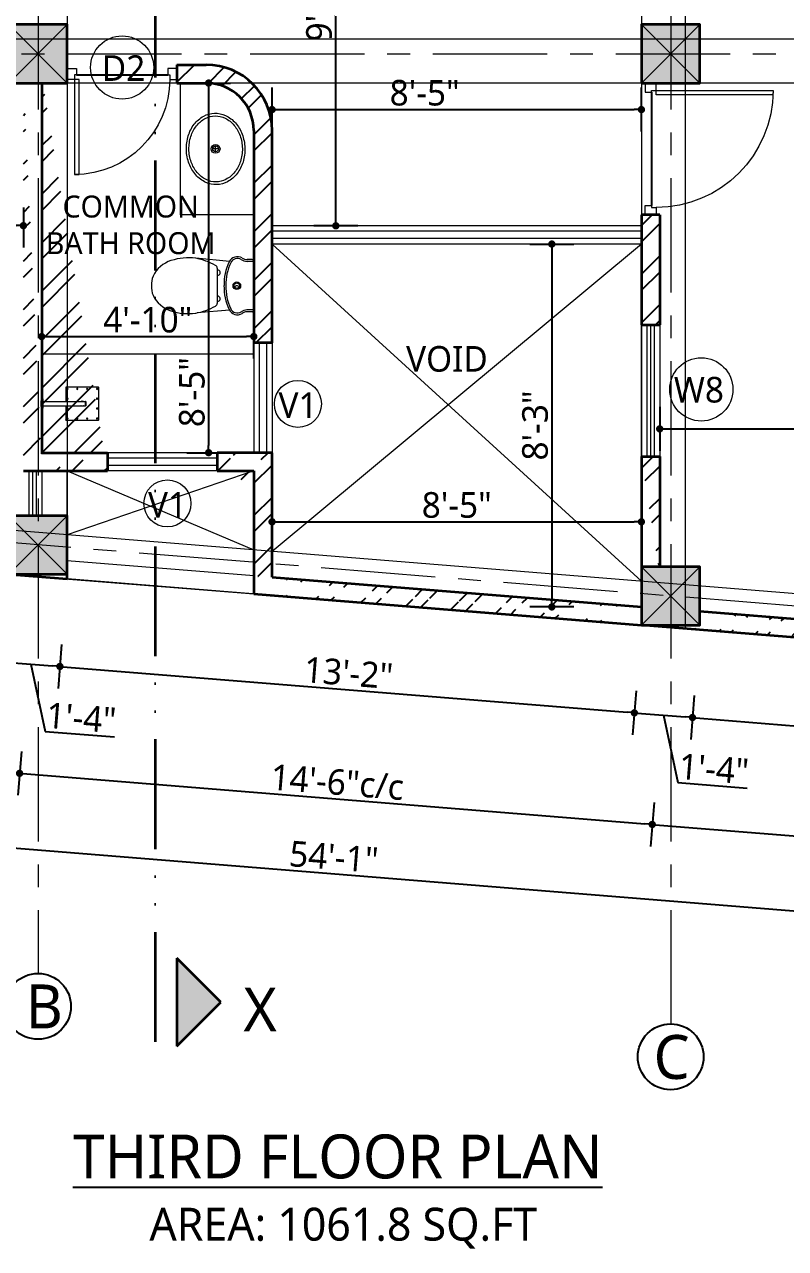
# Model space of a CAD drawing. Header units: inches. Extents: x 17146 to 31738, y -8920 to -2452.
# Drawn here: x 26499.7 to 26707.9, y -5505.9 to -5171.5 of the extents above; entities that cross this region are included whole.
import ezdxf

# ---------------------------------------------------------------- set-up
doc = ezdxf.new("R2010")
doc.units = ezdxf.units.IN
doc.header["$LTSCALE"] = 25
doc.header["$MEASUREMENT"] = 0
doc.header["$PDMODE"] = 3
for name, pattern in [('ACAD_ISO12W100', [21, 12, -3, 0, -3, 0, -3]), ('CENTER', [2, 1.25, -0.25, 0.25, -0.25]), ('CENTER2', [1.125, 0.75, -0.125, 0.125, -0.125])]:
    doc.linetypes.add(name, pattern=pattern)
doc.layers.get('Defpoints').update_dxf_attribs({"color": 251})
for name, color, linetype in [('A-HATCH', 7, 'Continuous'), ('Text-external', 7, 'Continuous'), ('Text-internal', 7, 'Continuous')]:
    doc.layers.add(name, color=color, linetype=linetype)
for name, color, linetype, lineweight in [('A_Grid Name', 216, 'Continuous', 5), ('Center line', 252, 'CENTER', 20), ('Column', 130, 'Continuous', 35), ('Dim-external', 151, 'Continuous', 9), ('Dim-internal', 150, 'Continuous', 9), ('Door-window', 40, 'Continuous', 15), ('Furniture', 125, 'Continuous', 20), ('Hatch', 253, 'Continuous', 13), ('Railing', 153, 'Continuous', 18), ('Section line', 30, 'Continuous', 35), ('sill', 30, 'Continuous', 20), ('text window', 212, 'Continuous', 20), ('Wall-Section', 6, 'Continuous', 35)]:
    doc.layers.add(name, color=color, linetype=linetype, lineweight=lineweight)
doc.styles.add('caption 1in-8ft', font='trebuc.ttf', dxfattribs={"height": 12})
doc.styles.add('int text 1in-8ft', font='trebuc.ttf', dxfattribs={"height": 7})
doc.dimstyles.new('dim 1in-8ft', dxfattribs={"dimtxt": 7, "dimasz": 2, "dimexe": 6, "dimexo": 6, "dimgap": 1, "dimtad": 1, "dimdec": 0, "dimzin": 0, "dimdsep": 46, "dimlunit": 4, "dimtxsty": 'int text 1in-8ft', "dimblk": 'DOT', "dimcen": 4, "dimdle": 6, "dimclrt": 7, "dimadec": 0, "dimazin": 0, "dimtfac": 1, "dimtdec": 0, "dimtofl": 0, "dimtmove": 0, "dimatfit": 3, "dimfxl": 6, "dimfxlon": 1, "dimtolj": 1, "dimtzin": 0, "dimarcsym": 0})
doc.dimstyles.new('dim 1in-8ft c-c', dxfattribs={"dimtxt": 7, "dimasz": 2, "dimexe": 6, "dimexo": 6, "dimgap": 1, "dimtad": 1, "dimdec": 0, "dimzin": 0, "dimdsep": 46, "dimlunit": 4, "dimtxsty": 'int text 1in-8ft', "dimblk": 'DOT', "dimcen": 4, "dimdle": 6, "dimclrt": 7, "dimadec": 0, "dimazin": 0, "dimtfac": 1, "dimtdec": 0, "dimtofl": 0, "dimtmove": 0, "dimatfit": 3, "dimfxl": 6, "dimfxlon": 1, "dimtolj": 1, "dimtzin": 0, "dimarcsym": 0})
pattern_1 = [(45, (23552.853, -5239.595), (-6.629126, 6.629126), []), (45, (23557.272, -5239.595), (-6.629126, 6.629126), [])]
pattern_2 = [(45, (25302.709, -5239.595), (-6.629126, 6.629126), []), (45, (25307.128, -5239.595), (-6.629126, 6.629126), [])]

# ---------------------------------------------------------------- blocks, each defined once
blk = doc.blocks.new('col')
at = {"layer": 'Hatch'}
h = blk.add_hatch(color=256, dxfattribs=at)
h.dxf.hatch_style = 1
h.paths.add_polyline_path([(-8, -8), (8, -8), (8, 8), (-8, 8)])
at = {"layer": 'Column'}
blk.add_lwpolyline([(-8, -8), (8, -8), (8, 8), (-8, 8)], close=True, dxfattribs=at)
at = {"layer": 'Dim-external'}
for p, q in [((-8, 8), (8, -8)), ((8, 8), (-8, -8))]:
    blk.add_line(p, q, dxfattribs=at)
blk = doc.blocks.new('gridd')
at = {"layer": 'Dim-external'}
for p in [(168, -150), (341, -150), (168, -284.21), (341, -298.16)]:
    blk.add_blockref('col', p, dxfattribs=at)
blk = doc.blocks.new('grid')
at = {"layer": 'Center line'}
for p, q in [((167, 115), (167, -402.29)), ((340, 115), (340, -416.08)), ((-175, -151), (774, -151)), ((774, -334.17), (-175, -257.62))]:
    blk.add_line(p, q, dxfattribs=at)
at = {"layer": 'Text-external'}
for centre in [(167, -411.29), (340, -425.08)]:
    blk.add_circle(centre, 9, dxfattribs=at)
at = {"layer": 'Text-external', "char_height": 12, "width": 130.1671, "attachment_point": 1, "style": 'caption 1in-8ft'}
for s, insert in [('B', (163.62, -405.29)), ('C', (335.32, -419.11))]:
    blk.add_mtext(s, dxfattribs=dict(at, insert=insert))
blk = doc.blocks.new('_Dot')
at = {"color": 0, "linetype": 'ByBlock', "lineweight": -2}
blk.add_line((-0.5, 0), (-1, 0), dxfattribs=at)
at = {"color": 0, "linetype": 'ByBlock', "const_width": 0.5}
blk.add_lwpolyline([(-0.25, 0, 1), (0.25, 0, 1)], format="xyb", close=True, dxfattribs=at)
blk = doc.blocks.new('*D256')
at = {"layer": 'Defpoints', "color": 0, "transparency": 16777216}
for p in [(26495.44, -5321.69), (26511.44, -5321.85), (26509.42, -5346.89)]:
    blk.add_point(p, dxfattribs=at)
at = {"layer": 'Dim-external', "color": 0, "lineweight": -2, "transparency": 16777216}
for p, q in [((26493.99, -5339.63), (26493.03, -5351.59)), ((26509.9, -5340.91), (26508.94, -5352.87)), ((26495.5, -5345.77), (26507.42, -5346.73)), ((26501.46, -5346.25), (26505.4, -5364.63)), ((26505.4, -5364.63), (26524.37, -5366.16))]:
    blk.add_line(p, q, dxfattribs=at)
at = {"layer": 'Dim-external', "color": 0, "lineweight": -2, "transparency": 16777216, "xscale": 2, "yscale": 2, "zscale": 2}
for p, rotation in [((26493.51, -5345.61), 175.3884517382356), ((26509.42, -5346.89), 355.3884517382356)]:
    blk.add_blockref('_Dot', p, dxfattribs=dict(at, rotation=rotation))
at = {"layer": 'Dim-external', "color": 7, "transparency": 16777216, "insert": (26515.24, -5360.91), "char_height": 7, "attachment_point": 5, "rotation": 355.3885, "style": 'int text 1in-8ft'}
blk.add_mtext('\\A1;1\'-4"', dxfattribs=at)
blk = doc.blocks.new('*D257')
at = {"layer": 'Defpoints', "color": 0, "transparency": 16777216}
for p in [(26511.44, -5321.85), (26668.44, -5335.64), (26666.51, -5359.57)]:
    blk.add_point(p, dxfattribs=at)
at = {"layer": 'Dim-external', "color": 0, "lineweight": -2, "transparency": 16777216}
for p, q in [((26509.9, -5340.91), (26508.94, -5352.87)), ((26511.41, -5347.05), (26664.51, -5359.4)), ((26666.99, -5353.58), (26666.03, -5365.55))]:
    blk.add_line(p, q, dxfattribs=at)
at = {"layer": 'Dim-external', "color": 0, "lineweight": -2, "transparency": 16777216, "xscale": 2, "yscale": 2, "zscale": 2}
for p, rotation in [((26509.42, -5346.89), 175.3884517382356), ((26666.51, -5359.57), 355.3884517382356)]:
    blk.add_blockref('_Dot', p, dxfattribs=dict(at, rotation=rotation))
at = {"layer": 'Dim-external', "color": 7, "transparency": 16777216, "insert": (26588.33, -5348.68), "char_height": 7, "attachment_point": 5, "rotation": 355.3885, "style": 'int text 1in-8ft'}
blk.add_mtext('\\A1;13\'-2"', dxfattribs=at)
blk = doc.blocks.new('*D258')
at = {"layer": 'Defpoints', "color": 0, "transparency": 16777216}
for p in [(26668.44, -5335.64), (26684.44, -5335.64), (26682.4, -5360.85)]:
    blk.add_point(p, dxfattribs=at)
at = {"layer": 'Dim-external', "color": 0, "lineweight": -2, "transparency": 16777216}
for p, q in [((26666.99, -5353.58), (26666.03, -5365.55)), ((26682.89, -5354.87), (26681.92, -5366.83)), ((26668.5, -5359.73), (26680.41, -5360.69)), ((26674.46, -5360.21), (26678.39, -5378.58)), ((26678.39, -5378.58), (26697.36, -5380.11))]:
    blk.add_line(p, q, dxfattribs=at)
at = {"layer": 'Dim-external', "color": 0, "lineweight": -2, "transparency": 16777216, "xscale": 2, "yscale": 2, "zscale": 2}
for p, rotation in [((26666.51, -5359.57), 175.3884517382356), ((26682.4, -5360.85), 355.3884517382356)]:
    blk.add_blockref('_Dot', p, dxfattribs=dict(at, rotation=rotation))
at = {"layer": 'Dim-external', "color": 7, "transparency": 16777216, "insert": (26688.24, -5374.86), "char_height": 7, "attachment_point": 5, "rotation": 355.3885, "style": 'int text 1in-8ft'}
blk.add_mtext('\\A1;1\'-4"', dxfattribs=at)
blk = doc.blocks.new('*D259')
at = {"layer": 'Defpoints', "color": 0, "transparency": 16777216}
for p in [(26684.44, -5335.64), (26834.44, -5349.03), (26832.51, -5372.95)]:
    blk.add_point(p, dxfattribs=at)
at = {"layer": 'Dim-external', "color": 0, "lineweight": -2, "transparency": 16777216}
for p, q in [((26682.89, -5354.87), (26681.92, -5366.83)), ((26684.4, -5361.01), (26830.51, -5372.79)), ((26832.99, -5366.97), (26832.03, -5378.94))]:
    blk.add_line(p, q, dxfattribs=at)
at = {"layer": 'Dim-external', "color": 0, "lineweight": -2, "transparency": 16777216, "xscale": 2, "yscale": 2, "zscale": 2}
for p, rotation in [((26682.4, -5360.85), 175.3884517382356), ((26832.51, -5372.95), 355.3884517382356)]:
    blk.add_blockref('_Dot', p, dxfattribs=dict(at, rotation=rotation))
at = {"layer": 'Dim-external', "color": 7, "transparency": 16777216, "insert": (26757.82, -5362.4), "char_height": 7, "attachment_point": 5, "rotation": 355.3885, "style": 'int text 1in-8ft'}
blk.add_mtext('\\A1;12\'-7"', dxfattribs=at)
blk = doc.blocks.new('*D262')
at = {"layer": 'Defpoints', "color": 0, "transparency": 16777216}
for p in [(26503.44, -5313.69), (26676.44, -5327.64), (26671.4, -5390.06)]:
    blk.add_point(p, dxfattribs=at)
at = {"layer": 'Dim-external', "color": 0, "lineweight": -2, "transparency": 16777216}
for p, q in [((26498.88, -5370.12), (26497.92, -5382.08)), ((26500.4, -5376.26), (26669.41, -5389.9)), ((26671.89, -5384.08), (26670.92, -5396.04))]:
    blk.add_line(p, q, dxfattribs=at)
at = {"layer": 'Dim-external', "color": 0, "lineweight": -2, "transparency": 16777216, "xscale": 2, "yscale": 2, "zscale": 2}
for p, rotation in [((26498.4, -5376.1), 175.38845173824), ((26671.4, -5390.06), 355.38845173824)]:
    blk.add_blockref('_Dot', p, dxfattribs=dict(at, rotation=rotation))
at = {"layer": 'Dim-external', "color": 7, "transparency": 16777216, "insert": (26585.27, -5378.52), "char_height": 7, "attachment_point": 5, "rotation": 355.3885, "style": 'int text 1in-8ft'}
blk.add_mtext('\\A1;14\'-6"c/c', dxfattribs=at)
blk = doc.blocks.new('*D263')
at = {"layer": 'Defpoints', "color": 0, "transparency": 16777216}
for p in [(26676.44, -5327.64), (26842.44, -5341.03), (26837.4, -5403.45)]:
    blk.add_point(p, dxfattribs=at)
at = {"layer": 'Dim-external', "color": 0, "lineweight": -2, "transparency": 16777216}
for p, q in [((26671.89, -5384.08), (26670.92, -5396.04)), ((26673.4, -5390.22), (26835.41, -5403.29)), ((26837.89, -5397.47), (26836.92, -5409.43))]:
    blk.add_line(p, q, dxfattribs=at)
at = {"layer": 'Dim-external', "color": 0, "lineweight": -2, "transparency": 16777216, "xscale": 2, "yscale": 2, "zscale": 2}
for p, rotation in [((26671.4, -5390.06), 175.38845173824), ((26837.4, -5403.45), 355.38845173824)]:
    blk.add_blockref('_Dot', p, dxfattribs=dict(at, rotation=rotation))
at = {"layer": 'Dim-external', "color": 7, "transparency": 16777216, "insert": (26754.77, -5392.21), "char_height": 7, "attachment_point": 5, "rotation": 355.3885, "style": 'int text 1in-8ft'}
blk.add_mtext('\\A1;13\'-11"c/c', dxfattribs=at)
blk = doc.blocks.new('*D286')
at = {"layer": 'Defpoints', "color": 0, "transparency": 16777216}
for p in [(26337.44, -5300.3), (26503.44, -5313.69), (26332.4, -5362.71)]:
    blk.add_point(p, dxfattribs=at)
at = {"layer": 'Dim-external', "color": 0, "lineweight": -2, "transparency": 16777216}
for p, q in [((26332.89, -5356.73), (26331.92, -5368.69)), ((26496.41, -5375.94), (26334.4, -5362.87)), ((26498.88, -5370.12), (26497.92, -5382.08))]:
    blk.add_line(p, q, dxfattribs=at)
at = {"layer": 'Dim-external', "color": 0, "lineweight": -2, "transparency": 16777216, "xscale": 2, "yscale": 2, "zscale": 2}
for p, rotation in [((26332.4, -5362.71), 175.38845173824), ((26498.4, -5376.1), 355.38845173824)]:
    blk.add_blockref('_Dot', p, dxfattribs=dict(at, rotation=rotation))
at = {"layer": 'Dim-external', "color": 7, "transparency": 16777216, "insert": (26415.77, -5364.86), "char_height": 7, "attachment_point": 5, "rotation": 355.3885, "style": 'int text 1in-8ft'}
blk.add_mtext('\\A1;13\'-11"c/c', dxfattribs=at)
blk = doc.blocks.new('*D288')
at = {"layer": 'Defpoints', "color": 0, "transparency": 16777216}
for p in [(26266.44, -5303.22), (26913.44, -5355.4), (26907.45, -5429.58)]:
    blk.add_point(p, dxfattribs=at)
at = {"layer": 'Dim-external', "color": 0, "lineweight": -2, "transparency": 16777216}
for p, q in [((26260.94, -5371.41), (26259.97, -5383.37)), ((26262.45, -5377.55), (26905.46, -5429.42)), ((26907.94, -5423.6), (26906.97, -5435.56))]:
    blk.add_line(p, q, dxfattribs=at)
at = {"layer": 'Dim-external', "color": 0, "lineweight": -2, "transparency": 16777216, "xscale": 2, "yscale": 2, "zscale": 2}
for p, rotation in [((26260.45, -5377.39), 175.3884517382375), ((26907.45, -5429.58), 355.3884517382375)]:
    blk.add_blockref('_Dot', p, dxfattribs=dict(at, rotation=rotation))
at = {"layer": 'Dim-external', "color": 7, "transparency": 16777216, "insert": (26584.32, -5398.96), "char_height": 7, "attachment_point": 5, "rotation": 355.3885, "style": 'int text 1in-8ft'}
blk.add_mtext('\\A1;54\'-1"', dxfattribs=at)
blk = doc.blocks.new('sec1')
at = {"layer": 'Hatch', "linetype": 'ACAD_ISO12W100', "ltscale": 0.25}
h = blk.add_hatch(color=256, dxfattribs=at)
h.dxf.hatch_style = 1
h.paths.add_polyline_path([(6, -372.16), (6, -396.16), (18, -384.16)])
at = {"layer": 'Section line', "linetype": 'ACAD_ISO12W100', "ltscale": 0.1}
blk.add_line((0, 162), (0, -396.16), dxfattribs=at)
at = {"layer": 'Section line', "linetype": 'ACAD_ISO12W100', "ltscale": 0.25}
blk.add_lwpolyline([(6, -372.16), (6, -396.16), (18, -384.16), (18, -384.16), (6, -372.16)], dxfattribs=at)
at = {"insert": (28.73, -386.14), "char_height": 12, "width": 18.4581, "attachment_point": 5, "style": 'caption 1in-8ft'}
blk.add_mtext('X', dxfattribs=at)
blk = doc.blocks.new('*D452')
at = {"layer": 'Defpoints', "color": 0, "transparency": 16777216}
for p in [(26499.44, -5215.48), (26439.44, -5217.48), (26499.44, -5226.45)]:
    blk.add_point(p, dxfattribs=at)
at = {"layer": 'Dim-internal', "color": 0, "lineweight": -2, "transparency": 16777216}
for p, q in [((26439.44, -5223.48), (26439.44, -5232.45)), ((26499.44, -5221.48), (26499.44, -5232.45)), ((26441.44, -5226.45), (26497.44, -5226.45))]:
    blk.add_line(p, q, dxfattribs=at)
at = {"layer": 'Dim-internal', "color": 0, "lineweight": -2, "transparency": 16777216, "xscale": 2, "yscale": 2, "zscale": 2, "rotation": 180}
blk.add_blockref('_Dot', (26439.44, -5226.45), dxfattribs=at)
at = {"layer": 'Dim-internal', "color": 0, "lineweight": -2, "transparency": 16777216, "xscale": 2, "yscale": 2, "zscale": 2}
blk.add_blockref('_Dot', (26499.44, -5226.45), dxfattribs=at)
at = {"layer": 'Dim-internal', "color": 7, "transparency": 16777216, "insert": (26469.44, -5221.9), "char_height": 7, "attachment_point": 5, "style": 'int text 1in-8ft'}
blk.add_mtext("\\A1;5'", dxfattribs=at)
blk = doc.blocks.new('*D447')
at = {"layer": 'Defpoints', "color": 0, "transparency": 16777216}
for p in [(26562.44, -5256.75), (26504.44, -5288.48), (26562.44, -5290.85)]:
    blk.add_point(p, dxfattribs=at)
at = {"layer": 'Dim-internal', "color": 0, "lineweight": -2, "transparency": 16777216}
for p, q in [((26504.44, -5262.75), (26504.44, -5250.75)), ((26562.44, -5262.75), (26562.44, -5250.75)), ((26506.44, -5256.75), (26560.44, -5256.75))]:
    blk.add_line(p, q, dxfattribs=at)
at = {"layer": 'Dim-internal', "color": 0, "lineweight": -2, "transparency": 16777216, "xscale": 2, "yscale": 2, "zscale": 2, "rotation": 180}
blk.add_blockref('_Dot', (26504.44, -5256.75), dxfattribs=at)
at = {"layer": 'Dim-internal', "color": 0, "lineweight": -2, "transparency": 16777216, "xscale": 2, "yscale": 2, "zscale": 2}
blk.add_blockref('_Dot', (26562.44, -5256.75), dxfattribs=at)
at = {"layer": 'Dim-internal', "color": 7, "transparency": 16777216, "insert": (26533.44, -5252.19), "char_height": 7, "attachment_point": 5, "style": 'int text 1in-8ft'}
blk.add_mtext('\\A1;4\'-10"', dxfattribs=at)
blk = doc.blocks.new('*D448')
at = {"layer": 'Defpoints', "color": 0, "transparency": 16777216}
for p in [(26511.44, -5187.48), (26511.44, -5288.48), (26550.09, -5288.48)]:
    blk.add_point(p, dxfattribs=at)
at = {"layer": 'Dim-internal', "color": 0, "lineweight": -2, "transparency": 16777216}
for p, q in [((26544.09, -5187.48), (26556.09, -5187.48)), ((26550.09, -5189.48), (26550.09, -5286.48)), ((26544.09, -5288.48), (26556.09, -5288.48))]:
    blk.add_line(p, q, dxfattribs=at)
at = {"layer": 'Dim-internal', "color": 0, "lineweight": -2, "transparency": 16777216, "xscale": 2, "yscale": 2, "zscale": 2}
for p, rotation in [((26550.09, -5187.48), 90), ((26550.09, -5288.48), 270)]:
    blk.add_blockref('_Dot', p, dxfattribs=dict(at, rotation=rotation))
at = {"layer": 'Dim-internal', "color": 7, "transparency": 16777216, "insert": (26545.53, -5271.94), "char_height": 7, "attachment_point": 5, "rotation": 90, "style": 'int text 1in-8ft'}
blk.add_mtext('\\A1;8\'-5"', dxfattribs=at)
blk = doc.blocks.new('*D453')
at = {"layer": 'Defpoints', "color": 0, "transparency": 16777216}
for p in [(26567.44, -5260.48), (26668.44, -5260.48), (26668.44, -5307.37)]:
    blk.add_point(p, dxfattribs=at)
at = {"layer": 'Dim-internal', "color": 0, "lineweight": -2, "transparency": 16777216}
for p, q in [((26567.44, -5301.37), (26567.44, -5313.37)), ((26668.44, -5301.37), (26668.44, -5313.37)), ((26569.44, -5307.37), (26666.44, -5307.37))]:
    blk.add_line(p, q, dxfattribs=at)
at = {"layer": 'Dim-internal', "color": 0, "lineweight": -2, "transparency": 16777216, "xscale": 2, "yscale": 2, "zscale": 2, "rotation": 180}
blk.add_blockref('_Dot', (26567.44, -5307.37), dxfattribs=at)
at = {"layer": 'Dim-internal', "color": 0, "lineweight": -2, "transparency": 16777216, "xscale": 2, "yscale": 2, "zscale": 2}
blk.add_blockref('_Dot', (26668.44, -5307.37), dxfattribs=at)
at = {"layer": 'Dim-internal', "color": 7, "transparency": 16777216, "insert": (26617.94, -5302.81), "char_height": 7, "attachment_point": 5, "style": 'int text 1in-8ft'}
blk.add_mtext('\\A1;8\'-5"', dxfattribs=at)
blk = doc.blocks.new('*D454')
at = {"layer": 'Defpoints', "color": 0, "transparency": 16777216}
for p in [(26617.94, -5231.48), (26643.94, -5330.63), (26668.44, -5330.63)]:
    blk.add_point(p, dxfattribs=at)
at = {"layer": 'Dim-internal', "color": 0, "lineweight": -2, "transparency": 16777216}
for p, q in [((26637.94, -5231.48), (26649.94, -5231.48)), ((26643.94, -5233.48), (26643.94, -5328.63)), ((26649.94, -5330.63), (26637.94, -5330.63))]:
    blk.add_line(p, q, dxfattribs=at)
at = {"layer": 'Dim-internal', "color": 0, "lineweight": -2, "transparency": 16777216, "xscale": 2, "yscale": 2, "zscale": 2}
for p, rotation in [((26643.94, -5231.48), 90), ((26643.94, -5330.63), 270)]:
    blk.add_blockref('_Dot', p, dxfattribs=dict(at, rotation=rotation))
at = {"layer": 'Dim-internal', "color": 7, "transparency": 16777216, "insert": (26639.38, -5281.05), "char_height": 7, "attachment_point": 5, "rotation": 90, "style": 'int text 1in-8ft'}
blk.add_mtext('\\A1;8\'-3"', dxfattribs=at)
blk = doc.blocks.new('*D455')
at = {"layer": 'Defpoints', "color": 0, "transparency": 16777216}
for p in [(26584.88, -5118.48), (26617.94, -5118.48), (26617.94, -5226.48)]:
    blk.add_point(p, dxfattribs=at)
at = {"layer": 'Dim-internal', "color": 0, "lineweight": -2, "transparency": 16777216}
for p, q in [((26590.88, -5118.48), (26578.88, -5118.48)), ((26584.88, -5224.48), (26584.88, -5120.48)), ((26590.88, -5226.48), (26578.88, -5226.48))]:
    blk.add_line(p, q, dxfattribs=at)
at = {"layer": 'Dim-internal', "color": 0, "lineweight": -2, "transparency": 16777216, "xscale": 2, "yscale": 2, "zscale": 2}
for p, rotation in [((26584.88, -5118.48), 90), ((26584.88, -5226.48), 270)]:
    blk.add_blockref('_Dot', p, dxfattribs=dict(at, rotation=rotation))
at = {"layer": 'Dim-internal', "color": 7, "transparency": 16777216, "insert": (26580.3, -5172.48), "char_height": 7, "attachment_point": 5, "rotation": 90, "style": 'int text 1in-8ft'}
blk.add_mtext("\\A1;9'", dxfattribs=at)
blk = doc.blocks.new('*D456')
at = {"layer": 'Defpoints', "color": 0, "transparency": 16777216}
for p in [(26668.44, -5194.73), (26567.44, -5255.48), (26668.44, -5255.48)]:
    blk.add_point(p, dxfattribs=at)
at = {"layer": 'Dim-internal', "color": 0, "lineweight": -2, "transparency": 16777216}
for p, q in [((26567.44, -5200.73), (26567.44, -5188.73)), ((26668.44, -5200.73), (26668.44, -5188.73)), ((26569.44, -5194.73), (26666.44, -5194.73))]:
    blk.add_line(p, q, dxfattribs=at)
at = {"layer": 'Dim-internal', "color": 0, "lineweight": -2, "transparency": 16777216, "xscale": 2, "yscale": 2, "zscale": 2, "rotation": 180}
blk.add_blockref('_Dot', (26567.44, -5194.73), dxfattribs=at)
at = {"layer": 'Dim-internal', "color": 0, "lineweight": -2, "transparency": 16777216, "xscale": 2, "yscale": 2, "zscale": 2}
blk.add_blockref('_Dot', (26668.44, -5194.73), dxfattribs=at)
at = {"layer": 'Dim-internal', "color": 7, "transparency": 16777216, "insert": (26609.16, -5190.17), "char_height": 7, "attachment_point": 5, "style": 'int text 1in-8ft'}
blk.add_mtext('\\A1;8\'-5"', dxfattribs=at)
blk = doc.blocks.new('*D457')
at = {"layer": 'Defpoints', "color": 0, "transparency": 16777216}
for p in [(26673.44, -5221.48), (26841.44, -5221.48), (26841.44, -5281.97)]:
    blk.add_point(p, dxfattribs=at)
at = {"layer": 'Dim-internal', "color": 0, "lineweight": -2, "transparency": 16777216}
for p, q in [((26673.44, -5275.97), (26673.44, -5287.97)), ((26841.44, -5275.97), (26841.44, -5287.97)), ((26675.44, -5281.97), (26839.44, -5281.97))]:
    blk.add_line(p, q, dxfattribs=at)
at = {"layer": 'Dim-internal', "color": 0, "lineweight": -2, "transparency": 16777216, "xscale": 2, "yscale": 2, "zscale": 2, "rotation": 180}
blk.add_blockref('_Dot', (26673.44, -5281.97), dxfattribs=at)
at = {"layer": 'Dim-internal', "color": 0, "lineweight": -2, "transparency": 16777216, "xscale": 2, "yscale": 2, "zscale": 2}
blk.add_blockref('_Dot', (26841.44, -5281.97), dxfattribs=at)
at = {"layer": 'Dim-internal', "color": 7, "transparency": 16777216, "insert": (26757.44, -5277.47), "char_height": 7, "attachment_point": 5, "style": 'int text 1in-8ft'}
blk.add_mtext("\\A1;14'", dxfattribs=at)
blk = doc.blocks.new('*U62')
at = {"lineweight": 20}
for points in [[(2, 1.5), (2, 27.5), (3.25, 27.47), (3.25, 1.5)], [(0, 1.5), (0, -1.5), (2.5, -1.5), (2.5, 0.25), (2, 0.25), (2, 1.5)], [(30, 1.5), (30, -1.5), (27.5, -1.5), (27.5, 0.25), (28, 0.25), (28, 1.5)]]:
    blk.add_lwpolyline(points, close=True, dxfattribs=at)
at = {"lineweight": 13}
blk.add_arc((2, 1.5), 26, 360, 90, dxfattribs=at)
at = {"layer": 'Defpoints'}
blk.add_line((2.5, 0.25), (27.5, 0.25), dxfattribs=at)
blk = doc.blocks.new('Sanitary_Commode')
for p, q in [((-7.57, 0), (7.57, 0)), ((-7.48, 0), (-7.48, -2.09)), ((7.48, 0), (7.48, -2.12)), ((-8.04, -0.47), (-8.04, -2.09)), ((8.04, -0.47), (8.04, -2.12)), ((-7.5, -7.54), (-8.46, -17.96)), ((7.53, -7.54), (8.4, -17.49)), ((-5.44, -11.32), (5.47, -11.32))]:
    blk.add_line(p, q)
for centre, radius in [((0.01, -5.24), 1.18), ((0.01, -5.25), 0.847)]:
    blk.add_circle(centre, radius)
for centre, radius, start, end in [((-7.57, -0.47), 0.472, 90, 180), ((7.57, -0.47), 0.472, 0, 90), ((-6.16, -5.08), 2.81, 148.3639, 245.1822), ((-11.13, -1.9), 3.09, 326.5687, 356.4698), ((-11.12, -1.91), 3.64, 326.6608, 357.0885), ((6.18, -5.08), 2.81, 294.8178, 31.6361), ((11.46, -1.75), 4, 185.3426, 212.6411), ((11.51, -1.73), 3.49, 186.5142, 212.5699), ((-6.16, -5.08), 2.25, 148.6278, 245.6358), ((-0.29, 7.25), 15.9, 244.6553, 270.7849), ((0.31, 7.2), 15.86, 268.6912, 295.4038), ((0.78, -5.22), 0.758, 114.8358, 249.215), ((6.18, -5.08), 2.25, 294.3642, 31.4264), ((-0.29, 7.25), 16.46, 244.6528, 270.785), ((-5.44, -12.27), 0.945, 90, 150.5907), ((-4.03, -11.23), 0.846, 353.7591, 186.2409), ((0.31, 7.2), 16.42, 268.6912, 295.4038), ((4.05, -11.23), 0.846, 353.7591, 186.2409), ((5.47, -12.27), 0.945, 29.4093, 90), ((10.49, -21.25), 19.23, 150.5907, 170.1667), ((-10.46, -21.25), 19.23, 9.8333, 29.4093), ((8.39, -20.24), 17, 172.2958, 198.3397), ((-8.36, -20.24), 17, 341.6603, 7.7042), ((0.9, -22.91), 9.06, 197.2571, 244.8678), ((-0.87, -22.91), 9.06, 295.1322, 342.7429), ((-0.29, -24.99), 6.67, 246.5257, 272.5629), ((0.31, -24.94), 6.72, 267.4456, 293.3882)]:
    blk.add_arc(centre, radius, start, end)
blk = doc.blocks.new('bs')
at = {"linetype": 'Continuous'}
for p, q in [((0, 0), (7, 0)), ((0, -36), (0, 0)), ((20, -13), (20, -36)), ((10.36, -18), (8.77, -18)), ((9.56, -18.8), (9.56, -17.2)), ((20, -36), (0, -36))]:
    blk.add_line(p, q, dxfattribs=at)
for points in [[(9.88, -27.76, -0.117634), (6.88, -27.15, -0.104469), (4.13, -25.09, -0.090016), (2.32, -22.06, -0.08192), (1.57, -18.26, -0.08192), (2.08, -14.42, -0.090016), (3.69, -11.28, -0.104469), (6.3, -9.04, -0.117634), (9.25, -8.24, -0.117634), (12.25, -8.85, -0.104469), (14.99, -10.91, -0.090016), (16.8, -13.94, -0.08192), (17.56, -17.74, -0.08192), (17.05, -21.58, -0.090016), (15.44, -24.72, -0.104469), (12.83, -26.96, -0.117634)], [(9.69, -27.01, -0.118622), (6.97, -26.39, -0.104678), (4.49, -24.44, -0.089562), (2.89, -21.62, -0.081185), (2.26, -18.1, -0.081185), (2.79, -14.57, -0.089562), (4.31, -11.7, -0.104678), (6.73, -9.68, -0.118622), (9.44, -8.99, -0.118622), (12.16, -9.61, -0.104678), (14.64, -11.56, -0.089562), (16.24, -14.38, -0.081185), (16.87, -17.9, -0.081185), (16.34, -21.43, -0.089562), (14.82, -24.3, -0.104678), (12.4, -26.32, -0.118622)]]:
    blk.add_lwpolyline(points, format="xyb", close=True, dxfattribs=at)
for radius in [1.2, 0.798]:
    blk.add_circle((9.56, -18), radius, dxfattribs=at)
blk.add_arc((7, -13), 13, 0, 90, dxfattribs=at)
blk = doc.blocks.new('*U10')
at = {"lineweight": 20}
for points in [[(-2, 1.5), (-2, 33.5), (-3.25, 33.47), (-3.25, 1.5)], [(-36, 1.5), (-36, -1.5), (-33.5, -1.5), (-33.5, 0.25), (-34, 0.25), (-34, 1.5)], [(0, 1.5), (0, -1.5), (-2.5, -1.5), (-2.5, 0.25), (-2, 0.25), (-2, 1.5)]]:
    blk.add_lwpolyline(points, close=True, dxfattribs=at)
at = {"lineweight": 13}
blk.add_arc((-2, 1.5), 32, 90, 180, dxfattribs=at)
at = {"layer": 'Defpoints'}
blk.add_line((-2.5, 0.25), (-33.5, 0.25), dxfattribs=at)
blk = doc.blocks.new('BP1')
at = {"layer": 'A_Grid Name'}
for p, q in [((212, 0), (212, -301.5)), ((369, 0), (369, -314.16)), ((381, 0), (381, -315.13)), ((551, -154), (30, -154)), ((551, -166), (30, -166)), ((614, -321.89), (0, -272.36)), ((614, -333.93), (0, -284.4))]:
    blk.add_line(p, q, dxfattribs=at)
blk = doc.blocks.new('45')
at = {"linetype": 'Continuous'}
for p, q in [((-32.5, 0), (-29.5, 0)), ((-32.5, -13), (-32.5, 0)), ((-29.5, 0), (29.5, 0)), ((29.5, 0), (32.5, 0)), ((32.5, -13), (32.5, 0)), ((-29.5, -15), (-30.5, -15)), ((29.5, -15), (-29.5, -15)), ((-15, -15), (-15, -308.5)), ((15, -15), (15, -308.5)), ((30.5, -15), (29.5, -15)), ((-114.3, -399.3), (-114.3, -172.7)), ((-113.3, -171.7), (-15, -171.7)), ((-104.4, -183), (-104.4, -184)), ((-103, -183), (-104.4, -183)), ((-104.4, -184), (-103, -184)), ((-104.4, -251.3), (-104.4, -252.3)), ((-103, -251.3), (-104.4, -251.3)), ((-104.4, -252.3), (-103, -252.3)), ((-103.6, -183), (-103.6, -184)), ((-103.6, -251.3), (-103.6, -252.3)), ((-102, -181.6), (-103, -181.6)), ((-103, -181.6), (-103, -183)), ((-102, -182.4), (-103, -182.4)), ((-103, -184), (-103, -185.5)), ((-103, -184.6), (-102, -184.6)), ((-103, -185.5), (-102, -185.5)), ((-102, -249.9), (-103, -249.9)), ((-103, -249.9), (-103, -251.3)), ((-102, -250.8), (-103, -250.8)), ((-103, -252.3), (-103, -253.8)), ((-103, -252.9), (-102, -252.9)), ((-103, -253.8), (-102, -253.8)), ((-102, -183), (-102, -181.6)), ((-100.5, -183), (-102, -183)), ((-102, -184), (-100.5, -184)), ((-102, -185.5), (-102, -184)), ((-102, -251.3), (-102, -249.9)), ((-100.5, -251.3), (-102, -251.3)), ((-102, -252.3), (-100.5, -252.3)), ((-102, -253.8), (-102, -252.3)), ((-101.4, -184), (-101.4, -183)), ((-101.4, -252.3), (-101.4, -251.3)), ((-100.5, -184), (-100.5, -183)), ((-100.5, -252.3), (-100.5, -251.3)), ((-36.1, -183), (-36.1, -184)), ((-34.7, -183), (-36.1, -183)), ((-36.1, -184), (-34.7, -184)), ((-35.2, -183), (-35.2, -184)), ((-33.7, -181.6), (-34.7, -181.6)), ((-34.7, -181.6), (-34.7, -183)), ((-33.7, -182.4), (-34.7, -182.4)), ((-34.7, -184), (-34.7, -185.5)), ((-34.7, -184.6), (-33.7, -184.6)), ((-34.7, -185.5), (-33.7, -185.5)), ((-33.7, -183), (-33.7, -181.6)), ((-32.2, -183), (-33.7, -183)), ((-33.7, -184), (-32.2, -184)), ((-33.7, -185.5), (-33.7, -184)), ((-33.1, -184), (-33.1, -183)), ((-32.2, -184), (-32.2, -183)), ((15, -171.7), (113.3, -171.7)), ((32.2, -183), (32.2, -184)), ((33.7, -183), (32.2, -183)), ((32.2, -184), (33.7, -184)), ((33.1, -183), (33.1, -184)), ((34.7, -181.6), (33.7, -181.6)), ((33.7, -181.6), (33.7, -183)), ((34.7, -182.4), (33.7, -182.4)), ((33.7, -184), (33.7, -185.5)), ((33.7, -184.6), (34.7, -184.6)), ((33.7, -185.5), (34.7, -185.5)), ((34.7, -183), (34.7, -181.6)), ((36.1, -183), (34.7, -183)), ((34.7, -184), (36.1, -184)), ((34.7, -185.5), (34.7, -184)), ((35.2, -184), (35.2, -183)), ((36.1, -184), (36.1, -183)), ((100.6, -183), (100.6, -184)), ((102, -183), (100.6, -183)), ((100.6, -184), (102, -184)), ((100.6, -251.3), (100.6, -252.3)), ((102, -251.3), (100.6, -251.3)), ((100.6, -252.3), (102, -252.3)), ((101.4, -183), (101.4, -184)), ((101.4, -251.3), (101.4, -252.3)), ((103, -181.6), (102, -181.6)), ((102, -181.6), (102, -183)), ((103, -182.4), (102, -182.4)), ((102, -184), (102, -185.5)), ((102, -184.6), (103, -184.6)), ((102, -185.5), (103, -185.5)), ((103, -249.9), (102, -249.9)), ((102, -249.9), (102, -251.3)), ((103, -250.8), (102, -250.8)), ((102, -252.3), (102, -253.8)), ((102, -252.9), (103, -252.9)), ((102, -253.8), (103, -253.8)), ((103, -183), (103, -181.6)), ((104.5, -183), (103, -183)), ((103, -184), (104.5, -184)), ((103, -185.5), (103, -184)), ((103, -251.3), (103, -249.9)), ((104.5, -251.3), (103, -251.3)), ((103, -252.3), (104.5, -252.3)), ((103, -253.8), (103, -252.3)), ((103.6, -184), (103.6, -183)), ((103.6, -252.3), (103.6, -251.3)), ((104.5, -184), (104.5, -183)), ((104.5, -252.3), (104.5, -251.3)), ((114.3, -172.7), (114.3, -399.3)), ((-104.4, -319.7), (-104.4, -320.7)), ((-103, -319.7), (-104.4, -319.7)), ((-104.4, -320.7), (-103, -320.7)), ((-103.6, -319.7), (-103.6, -320.7)), ((-102, -318.2), (-103, -318.2)), ((-103, -318.2), (-103, -319.7)), ((-102, -319.1), (-103, -319.1)), ((-103, -320.7), (-103, -322.1)), ((-103, -321.2), (-102, -321.2)), ((-103, -322.1), (-102, -322.1)), ((-102, -319.7), (-102, -318.2)), ((-100.5, -319.7), (-102, -319.7)), ((-102, -320.7), (-100.5, -320.7)), ((-102, -322.1), (-102, -320.7)), ((-101.4, -320.7), (-101.4, -319.7)), ((-100.5, -320.7), (-100.5, -319.7)), ((15, -308.5), (-15, -308.5)), ((-15, -308.5), (15, -308.5)), ((-15, -310), (-15, -308.5)), ((-15, -310), (15, -310)), ((15, -310), (15, -308.5)), ((100.6, -319.7), (100.6, -320.7)), ((102, -319.7), (100.6, -319.7)), ((100.6, -320.7), (102, -320.7)), ((101.4, -319.7), (101.4, -320.7)), ((103, -318.2), (102, -318.2)), ((102, -318.2), (102, -319.7)), ((103, -319.1), (102, -319.1)), ((102, -320.7), (102, -322.1)), ((102, -321.2), (103, -321.2)), ((102, -322.1), (103, -322.1)), ((103, -319.7), (103, -318.2)), ((104.5, -319.7), (103, -319.7)), ((103, -320.7), (104.5, -320.7)), ((103, -322.1), (103, -320.7)), ((103.6, -320.7), (103.6, -319.7)), ((104.5, -320.7), (104.5, -319.7)), ((113.3, -400.3), (-113.3, -400.3)), ((-104.4, -388), (-104.4, -389)), ((-103, -388), (-104.4, -388)), ((-104.4, -389), (-103, -389)), ((-103.6, -388), (-103.6, -389)), ((-102, -386.6), (-103, -386.6)), ((-103, -386.6), (-103, -388)), ((-102, -387.4), (-103, -387.4)), ((-103, -389), (-103, -390.5)), ((-103, -389.6), (-102, -389.6)), ((-103, -390.5), (-102, -390.5)), ((-102, -388), (-102, -386.6)), ((-100.5, -388), (-102, -388)), ((-102, -389), (-100.5, -389)), ((-102, -390.5), (-102, -389)), ((-101.4, -389), (-101.4, -388)), ((-100.5, -389), (-100.5, -388)), ((-36.1, -388), (-36.1, -389)), ((-34.7, -388), (-36.1, -388)), ((-36.1, -389), (-34.7, -389)), ((-35.2, -388), (-35.2, -389)), ((-33.7, -386.6), (-34.7, -386.6)), ((-34.7, -386.6), (-34.7, -388)), ((-33.7, -387.4), (-34.7, -387.4)), ((-34.7, -389), (-34.7, -390.5)), ((-34.7, -389.6), (-33.7, -389.6)), ((-34.7, -390.5), (-33.7, -390.5)), ((-33.7, -388), (-33.7, -386.6)), ((-32.2, -388), (-33.7, -388)), ((-33.7, -389), (-32.2, -389)), ((-33.7, -390.5), (-33.7, -389)), ((-33.1, -389), (-33.1, -388)), ((-32.2, -389), (-32.2, -388)), ((32.2, -388), (32.2, -389)), ((33.7, -388), (32.2, -388)), ((32.2, -389), (33.7, -389)), ((33.1, -388), (33.1, -389)), ((34.7, -386.6), (33.7, -386.6)), ((33.7, -386.6), (33.7, -388)), ((34.7, -387.4), (33.7, -387.4)), ((33.7, -389), (33.7, -390.5)), ((33.7, -389.6), (34.7, -389.6)), ((33.7, -390.5), (34.7, -390.5)), ((34.7, -388), (34.7, -386.6)), ((36.1, -388), (34.7, -388)), ((34.7, -389), (36.1, -389)), ((34.7, -390.5), (34.7, -389)), ((35.2, -389), (35.2, -388)), ((36.1, -389), (36.1, -388)), ((100.6, -388), (100.6, -389)), ((102, -388), (100.6, -388)), ((100.6, -389), (102, -389)), ((101.4, -388), (101.4, -389)), ((103, -386.6), (102, -386.6)), ((102, -386.6), (102, -388)), ((103, -387.4), (102, -387.4)), ((102, -389), (102, -390.5)), ((102, -389.6), (103, -389.6)), ((102, -390.5), (103, -390.5)), ((103, -388), (103, -386.6)), ((104.5, -388), (103, -388)), ((103, -389), (104.5, -389)), ((103, -390.5), (103, -389)), ((103.6, -389), (103.6, -388)), ((104.5, -389), (104.5, -388))]:
    blk.add_line(p, q, dxfattribs=at)
at = {"linetype": 'CENTER2'}
blk.add_line((20, 0), (-20, 0), dxfattribs=at)
at = {"linetype": 'Continuous'}
for centre in [(-102.5, -183.5), (-102.5, -251.8), (-34.2, -183.5), (34.2, -183.5), (102.5, -183.5), (102.5, -251.8), (-102.5, -320.2), (102.5, -320.2), (-102.5, -388.5), (-34.2, -388.5), (34.2, -388.5), (102.5, -388.5)]:
    blk.add_circle(centre, 4, dxfattribs=at)
for centre, radius, start, end in [((-30.5, -13), 2, 180, 270), ((30.5, -13), 2, 270, 0), ((-113.3, -172.7), 1, 90, 180), ((113.3, -172.7), 1, 0, 90), ((0, -286), 18.5, 144.17523, 215.82477), ((0, -286), 18.4, 144.60886, 215.39114), ((0, -286), 18.1, 145.96842, 214.03158), ((0, -286), 18, 146.44269, 213.55731), ((0, -286), 16.4, 156.45746, 203.54254), ((0, -286), 18.5, 0, 35.82477), ((0, -286), 18.4, 0, 35.39114), ((0, -286), 18.1, 0, 34.03158), ((0, -286), 18, 326.44269, 33.55731), ((0, -286), 16.4, 336.45746, 23.54254), ((0, -286), 18.5, 324.17523, 0), ((0, -286), 18.1, 325.96842, 0), ((0, -286), 18.4, 324.60886, 0), ((-113.3, -399.3), 1, 180, 270), ((113.3, -399.3), 1, 270, 0)]:
    blk.add_arc(centre, radius, start, end, dxfattribs=at)

msp = doc.modelspace()

# ---------------------------------------------------------------- hatches: boundary and pattern name
at = {"layer": 'A-HATCH'}
h = msp.add_hatch(dxfattribs=at)
h.set_pattern_fill('ANSI32', color=256, scale=25, style=0)
h.set_pattern_definition([(45, (25302.709, -5241.595), (-6.629126, 6.629126), []), (45, (25307.128, -5241.595), (-6.629126, 6.629126), [])])
edge = h.paths.add_edge_path()
edge.add_line((26562.44, -5200.48), (26562.44, -5258.48))
edge.add_line((26562.44, -5258.48), (26567.44, -5258.48))
edge.add_line((26567.44, -5258.48), (26567.44, -5200.48))
edge.add_arc((26549.44, -5200.48), 18, 0, 90)
edge.add_line((26549.44, -5182.48), (26541.44, -5182.48))
edge.add_line((26541.44, -5182.48), (26541.44, -5187.48))
edge.add_line((26541.44, -5187.48), (26549.44, -5187.48))
edge.add_arc((26549.44, -5200.48), 13, 0, 90, ccw=False)
h = msp.add_hatch(dxfattribs=at)
h.set_pattern_fill('ANSI32', color=256, scale=25, style=0)
h.set_pattern_definition(pattern_2)
edge = h.paths.add_edge_path()
edge.add_line((26504.44, -5185.48), (26504.44, -5290.85))
edge.add_line((26499.44, -5185.48), (26499.44, -5293.48))
edge.add_line((26502.44, -5288.48), (26522.44, -5288.48))
edge.add_line((26505.59, -5293.48), (26522.47, -5293.48))
edge.add_line((26522.44, -5290.85), (26522.44, -5293.48))
h = msp.add_hatch(dxfattribs=at)
h.set_pattern_fill('ANSI32', color=256, scale=25, style=0)
h.set_pattern_definition(pattern_1)
h.paths.add_polyline_path([(26668.44, -5253.56), (26673.44, -5253.56), (26673.44, -5223.48), (26668.44, -5223.48)])
h = msp.add_hatch(dxfattribs=at)
h.set_pattern_fill('ANSI32', color=256, scale=25, style=0)
h.set_pattern_definition(pattern_2)
edge = h.paths.add_edge_path()
edge.add_line((26552.44, -5288.48), (26562.44, -5288.48))
edge.add_line((26552.44, -5293.48), (26562.44, -5293.48))
edge.add_line((26567.44, -5288.48), (26562.44, -5288.48))
edge.add_line((26552.44, -5290.85), (26552.44, -5295.85))
edge.add_line((26562.44, -5295.85), (26562.44, -5322.08))
edge.add_line((26567.44, -5322.48), (26567.44, -5290.85))
h = msp.add_hatch(dxfattribs=at)
h.set_pattern_fill('ANSI32', color=256, scale=25, style=0)
h.set_pattern_definition(pattern_1)
edge = h.paths.add_edge_path()
edge.add_line((26673.44, -5289.56), (26673.44, -5321.64))
edge.add_line((26668.44, -5289.56), (26668.44, -5321.64))
edge.add_line((26668.44, -5289.56), (26673.44, -5289.56))
h = msp.add_hatch(dxfattribs=at)
h.set_pattern_fill('ANSI32', color=256, scale=25, style=0)
h.set_pattern_definition(pattern_2)
edge = h.paths.add_edge_path()
edge.add_line((26562.44, -5322.08), (26668.12, -5330.6))
edge.add_line((26562.44, -5327.09), (26668.44, -5335.64))
h = msp.add_hatch(dxfattribs=at)
h.set_pattern_fill('ANSI32', color=256, scale=20)
h.set_pattern_definition([(45, (27052.565, -5239.595), (-5.3033, 5.3033), []), (45, (27056.1005, -5239.595), (-5.3033, 5.3033), [])])
edge = h.paths.add_edge_path()
edge.add_line((26836.12, -5344.15), (26682.12, -5331.73))
edge.add_line((26850.44, -5350.32), (26668.44, -5335.64))

# ---------------------------------------------------------------- linework, layer by layer
at = {"layer": 'Door-window'}
for p, q in [((26669.94, -5253.56), (26669.94, -5289.56)), ((26670.94, -5253.56), (26670.94, -5289.56)), ((26671.94, -5253.56), (26671.94, -5289.56)), ((26563.94, -5258.48), (26563.94, -5288.48)), ((26565.94, -5258.48), (26565.94, -5288.48)), ((26552.44, -5289.98), (26522.44, -5289.98)), ((26500.94, -5293.48), (26500.94, -5305.69)), ((26501.94, -5293.48), (26501.94, -5305.69)), ((26502.94, -5293.48), (26502.94, -5305.69)), ((26552.44, -5291.98), (26522.44, -5291.98))]:
    msp.add_line(p, q, dxfattribs=at)
at = {"layer": 'Furniture'}
msp.add_line((26504.44, -5261.48), (26562.44, -5261.48), dxfattribs=at)
at = {"layer": 'Hatch'}
for p, q in [((26567.44, -5231.48), (26668.44, -5323.6)), ((26668.44, -5231.48), (26567.44, -5315.46)), ((26511.44, -5293.48), (26562.44, -5315.05)), ((26562.44, -5293.48), (26511.44, -5310.94)), ((26511.44, -5305.69), (26511.44, -5293.48))]:
    msp.add_line(p, q, dxfattribs=at)
at = {"layer": 'Railing'}
for p, q in [((26668.44, -5227.98), (26567.44, -5227.98)), ((26668.44, -5229.98), (26567.44, -5229.98))]:
    msp.add_line(p, q, dxfattribs=at)
at = {"layer": 'sill'}
for p, q in [((26668.44, -5226.48), (26567.44, -5226.48)), ((26668.44, -5231.48), (26567.44, -5231.48)), ((26668.44, -5289.56), (26668.44, -5253.56)), ((26673.44, -5253.56), (26673.44, -5289.56)), ((26562.44, -5258.48), (26562.44, -5288.48)), ((26567.44, -5258.48), (26567.44, -5288.48)), ((26552.44, -5288.48), (26522.44, -5288.48)), ((26504.44, -5293.48), (26504.44, -5305.69)), ((26552.44, -5293.48), (26522.44, -5293.48)), ((26511.44, -5317.96), (26562.44, -5322.08)), ((26510.71, -5322.92), (26562.44, -5327.09))]:
    msp.add_line(p, q, dxfattribs=at)
at = {"layer": 'text window', "ltscale": 15}
for centre, radius in [((26526.44, -5183.23), 8.64), ((26684.82, -5271.19), 8.64), ((26574.5, -5275.15), 6.43), ((26538.81, -5302.35), 6.43)]:
    msp.add_circle(centre, radius, dxfattribs=at)
at = {"layer": 'Wall-Section'}
for p, q in [((26541.44, -5182.48), (26549.44, -5182.48)), ((26541.44, -5182.48), (26541.44, -5187.48)), ((26504.44, -5187.48), (26504.44, -5288.48)), ((26541.44, -5187.48), (26549.44, -5187.48)), ((26562.44, -5200.48), (26562.44, -5258.48)), ((26567.44, -5258.48), (26567.44, -5200.48)), ((26668.44, -5223.48), (26668.44, -5253.56)), ((26673.44, -5223.48), (26668.44, -5223.48)), ((26673.44, -5223.48), (26673.44, -5253.56)), ((26668.44, -5253.56), (26673.44, -5253.56)), ((26567.44, -5258.48), (26562.44, -5258.48)), ((26504.44, -5288.48), (26522.44, -5288.48)), ((26522.44, -5288.48), (26522.44, -5293.48)), ((26552.44, -5288.48), (26552.44, -5293.48)), ((26567.44, -5288.48), (26552.44, -5288.48)), ((26567.44, -5322.48), (26567.44, -5288.48)), ((26668.44, -5289.56), (26668.44, -5319.64)), ((26668.44, -5289.56), (26673.44, -5289.56)), ((26673.44, -5289.56), (26673.44, -5319.64)), ((26499.44, -5293.48), (26522.44, -5293.48)), ((26552.44, -5293.48), (26562.44, -5293.48)), ((26562.44, -5293.48), (26562.44, -5327.09)), ((26497.44, -5321.85), (26511.44, -5322.98)), ((26511.44, -5322.98), (26511.44, -5321.69)), ((26567.44, -5322.48), (26668.44, -5330.63)), ((26562.44, -5327.09), (26668.44, -5335.64)), ((26834.44, -5344.02), (26684.44, -5331.92)), ((26850.44, -5350.32), (26668.44, -5335.64))]:
    msp.add_line(p, q, dxfattribs=at)
for radius in [18, 13]:
    msp.add_arc((26549.44, -5200.48), radius, 0, 90, dxfattribs=at)

# ---------------------------------------------------------------- block references
at = {"layer": 'A_Grid Name'}
msp.add_blockref('BP1', (26299.44, -5021.48), dxfattribs=at)
at = {"layer": 'Column'}
for name, p in [('grid', (26336.44, -5028.48)), ('gridd', (26335.44, -5029.48))]:
    msp.add_blockref(name, p, dxfattribs=at)
at = {"layer": 'Door-window', "xscale": -1}
for name, p, rotation in [('*U62', (26511.44, -5184.98), 180), ('*U10', (26670.94, -5187.48), 270)]:
    msp.add_blockref(name, p, dxfattribs=dict(at, rotation=rotation))
at = {"layer": 'Furniture'}
msp.add_blockref('bs', (26542.44, -5187.48), dxfattribs=at)
for name, p, xscale, yscale, zscale, rotation in [('Sanitary_Commode', (26562.44, -5242.85), 0.8845770658774659, 0.8845770658774659, 0.8845770658774659, 270), ('45', (26504.27, -5275.08), -0.03937007874016141, 0.03937007874016141, 0.03937007874016141, 90)]:
    msp.add_blockref(name, p, dxfattribs=dict(at, xscale=xscale, yscale=yscale, zscale=zscale, rotation=rotation))
at = {"layer": 'Section line'}
msp.add_blockref('sec1', (26535.44, -5054.48), dxfattribs=at)

# ---------------------------------------------------------------- texts
at = {"layer": 'text window', "ltscale": 15, "char_height": 7, "attachment_point": 1, "style": 'int text 1in-8ft'}
for s, insert in [('\\pxqc;D2', (26518.7, -5179.9)), ('W8', (26677.32, -5267.78)), ('\\pxqc;V1', (26566.41, -5272)), ('\\pxqc;V1', (26530.72, -5299.2))]:
    msp.add_mtext_dynamic_manual_height_columns(s, width=16.2552, gutter_width=1, heights=[0], dxfattribs=dict(at, insert=insert))
at = {"layer": 'Text-internal', "attachment_point": 1, "style": 'int text 1in-8ft'}
for s, insert, char_height, width in [('\\pxqc;{\\C0;COMMON\\PBATH ROOM}', (26488.6, -5218.23), 6, 80.332), ('\\pxqc;{\\C0;VOID}', (26575.09, -5259.35), 7, 80.332), ('\\pxqc;{\\L\\C0;THIRD FLOOR PLAN \\P\\H0.75x;\\l AREA: 1061.8 SQ.FT }', (26441, -5474.78), 12, 288.7729)]:
    msp.add_mtext(s, dxfattribs=dict(at, insert=insert, char_height=char_height, width=width))

# ---------------------------------------------------------------- dimensions: what is measured, and where the dimension line sits
at = {"layer": 'Dim-external'}
for base, p1, p2, dimstyle, override, picture, middle in [((26332.4, -5362.71), (26503.44, -5313.69), (26337.44, -5300.3), 'dim 1in-8ft c-c', {"dimpost": 'c/c'}, '*D286', (26415.77, -5364.86)), ((26671.4, -5390.06), (26503.44, -5313.69), (26676.44, -5327.64), 'dim 1in-8ft c-c', {"dimpost": 'c/c'}, '*D262', (26585.27, -5378.52)), ((26509.42, -5346.89), (26495.44, -5321.69), (26511.44, -5321.85), 'dim 1in-8ft', {"dimtmove": 1}, '*D256', (26506.76, -5360.22)), ((26666.51, -5359.57), (26511.44, -5321.85), (26668.44, -5335.64), 'dim 1in-8ft', {"dimtmove": 1}, '*D257', (26588.33, -5348.68)), ((26837.4, -5403.45), (26676.44, -5327.64), (26842.44, -5341.03), 'dim 1in-8ft c-c', {"dimpost": 'c/c'}, '*D263', (26754.77, -5392.21)), ((26682.4, -5360.85), (26668.44, -5335.64), (26684.44, -5335.64), 'dim 1in-8ft', {"dimtmove": 1}, '*D258', (26679.75, -5374.18)), ((26832.51, -5372.95), (26684.44, -5335.64), (26834.44, -5349.03), 'dim 1in-8ft', {"dimtmove": 1}, '*D259', (26757.82, -5362.4))]:
    dim = msp.add_linear_dim(base=base, p1=p1, p2=p2, angle=175.3885, dimstyle=dimstyle, override=override, dxfattribs=at)
    dim.commit()
    dim.dimension.update_dxf_attribs({"geometry": picture, "text_midpoint": middle})
dim = msp.add_aligned_dim(p1=(26266.44, -5303.22), p2=(26913.44, -5355.4), distance=-74.42, dimstyle='dim 1in-8ft', dxfattribs=at)
dim.commit()
dim.dimension.update_dxf_attribs({"geometry": '*D288', "text_midpoint": (26584.32, -5398.96)})
at = {"layer": 'Dim-internal'}
for base, p1, p2, picture, middle in [((26584.88, -5118.48), (26617.94, -5226.48), (26617.94, -5118.48), '*D455', (26580.3, -5172.48)), ((26643.94, -5330.63), (26617.94, -5231.48), (26668.44, -5330.63), '*D454', (26639.38, -5281.05))]:
    dim = msp.add_linear_dim(base=base, p1=p1, p2=p2, angle=90, dimstyle='dim 1in-8ft', dxfattribs=at)
    dim.commit()
    dim.dimension.update_dxf_attribs({"geometry": picture, "text_midpoint": middle})
dim = msp.add_linear_dim(base=(26550.09, -5288.48), p1=(26511.44, -5187.48), p2=(26511.44, -5288.48), angle=90, dimstyle='dim 1in-8ft', dxfattribs=at)
dim.commit()
dim.dimension.update_dxf_attribs({"geometry": '*D448', "text_midpoint": (26550.09, -5271.94), "dimtype": 160})
dim = msp.add_linear_dim(base=(26668.44, -5194.73), p1=(26567.44, -5255.48), p2=(26668.44, -5255.48), dimstyle='dim 1in-8ft', dxfattribs=at)
dim.commit()
dim.dimension.update_dxf_attribs({"geometry": '*D456', "text_midpoint": (26609.16, -5194.73), "dimtype": 160})
for base, p1, p2, picture, middle in [((26499.44, -5226.45), (26439.44, -5217.48), (26499.44, -5215.48), '*D452', (26469.44, -5221.9)), ((26841.44, -5281.97), (26673.44, -5221.48), (26841.44, -5221.48), '*D457', (26757.44, -5277.47)), ((26562.44, -5256.75), (26504.44, -5288.48), (26562.44, -5290.85), '*D447', (26533.44, -5252.19)), ((26668.44, -5307.37), (26567.44, -5260.48), (26668.44, -5260.48), '*D453', (26617.94, -5302.81))]:
    dim = msp.add_linear_dim(base=base, p1=p1, p2=p2, dimstyle='dim 1in-8ft', dxfattribs=at)
    dim.commit()
    dim.dimension.update_dxf_attribs({"geometry": picture, "text_midpoint": middle})

doc.saveas('drawing.dxf')
